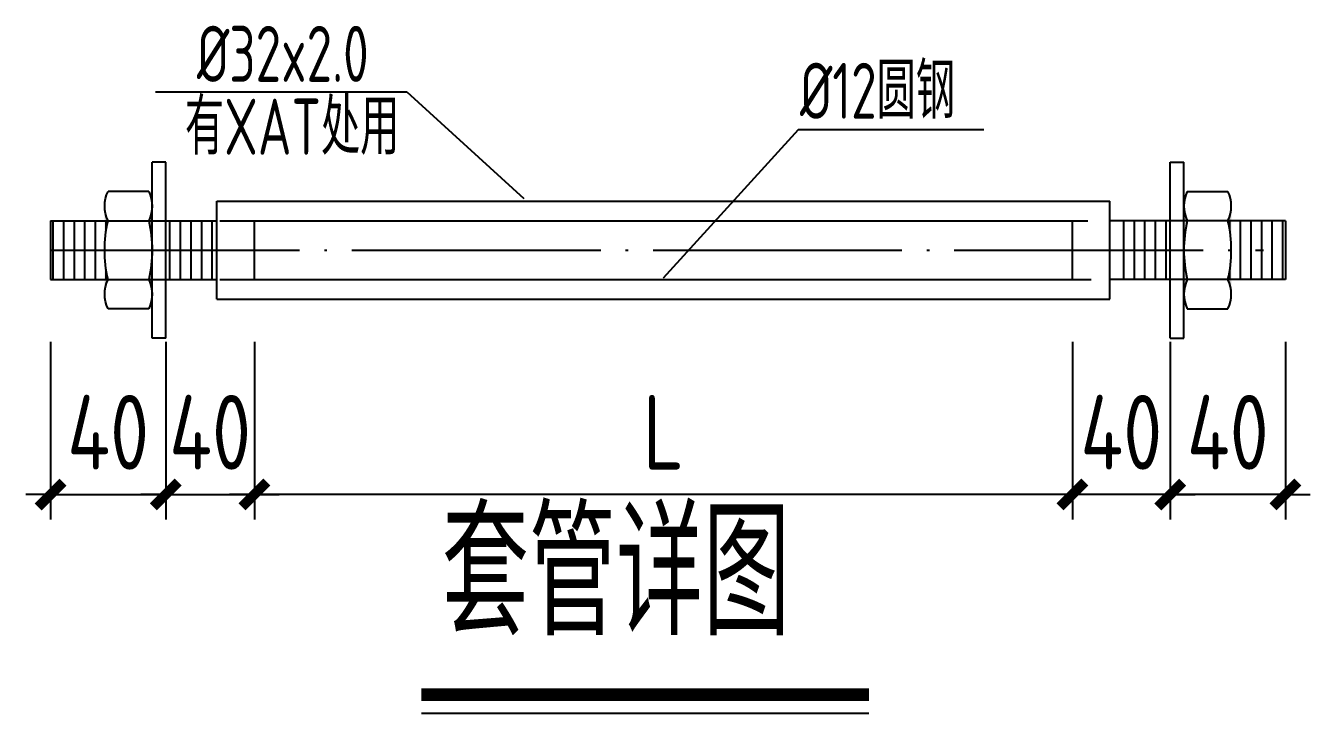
# Model space of a CAD drawing. Extents: x -33967 to 1773478, y -1022458 to -784650.
# Drawn here: x 1422686 to 1433007, y -1011860 to -1006335 of the extents above; entities that cross this region are included whole.
import ezdxf
from ezdxf.enums import TextEntityAlignment as Align

# ---------------------------------------------------------------- set-up
doc = ezdxf.new("R2010")
doc.units = 0
doc.header["$LTSCALE"] = 1000
doc.header["$MEASUREMENT"] = 0
doc.linetypes.add('DOTE', pattern=[2.4200000000000004, 2, -0.2, 0.02, -0.2])
for name, color, linetype in [('AXIS', 3, 'Continuous'), ('DOTE', 1, 'DOTE'), ('PZ', 202, 'Continuous'), ('TEXT', 7, 'Continuous'), ('THIN', 7, 'Continuous')]:
    doc.layers.add(name, color=color, linetype=linetype)
doc.styles.add('TSSD_Dimension', font='Tssdeng.shx', dxfattribs={"width": 0.8, "bigfont": 'hztxt.shx'})
doc.styles.add('TSSD_Label', font='tssdeng.shx', dxfattribs={"width": 0.7, "bigfont": 'hztxt.shx'})
doc.dimstyles.new('TSSD_20_200', dxfattribs={"dimtxt": 600, "dimasz": 200, "dimexe": 200, "dimexo": 500, "dimgap": 200, "dimtad": 1, "dimdec": 0, "dimlfac": 0.05, "dimzin": 0, "dimdsep": 46, "dimtxsty": 'TSSD_Dimension', "dimblk": 'ARCHTICK', "dimblk1": 'ARCHTICK', "dimblk2": 'ARCHTICK', "dimcen": 0, "dimdle": 200, "dimclrt": 7, "dimadec": 0, "dimazin": 0, "dimtfac": 1, "dimtdec": 0, "dimtix": 1, "dimtmove": 2, "dimatfit": 3, "dimfxl": 1, "dimtolj": 1, "dimtzin": 0, "dimarcsym": 0})

# ---------------------------------------------------------------- blocks, each defined once
blk = doc.blocks.new('_ArchTick')
at = {"color": 0, "linetype": 'ByBlock', "const_width": 0.4}
blk.add_lwpolyline([(-0.5, -0.5), (0.5, 0.5)], dxfattribs=at)
blk = doc.blocks.new('*D1887')
at = {"layer": 'AXIS', "color": 0, "linetype": 'ByBlock', "lineweight": -2, "transparency": 16777216}
for p, q in [((1431095.206049104, -1008874.367624906), (1431095.206049104, -1010301.972643351)), ((1431881.258516868, -1008874.367624906), (1431881.258516868, -1010301.972643351)), ((1431095.206049104, -1010101.972643351), (1430895.206049104, -1010101.972643351)), ((1431881.258516868, -1010101.972643351), (1431095.206049104, -1010101.972643351)), ((1431881.258516868, -1010101.972643351), (1432081.258516868, -1010101.972643351))]:
    blk.add_line(p, q, dxfattribs=at)
at = {"layer": 'Defpoints', "color": 0, "linetype": 'ByBlock', "transparency": 16777216}
for p in [(1431095.206049104, -1008374.367624906), (1431881.258516868, -1008374.367624906), (1431095.206049104, -1010101.972643351)]:
    blk.add_point(p, dxfattribs=at)
at = {"layer": 'AXIS', "color": 0, "linetype": 'ByBlock', "lineweight": -2, "transparency": 16777216, "xscale": 200, "yscale": 200, "zscale": 200}
blk.add_blockref('_ArchTick', (1431095.206049104, -1010101.972643351), dxfattribs=at)
at = {"layer": 'AXIS', "color": 0, "linetype": 'ByBlock', "lineweight": -2, "transparency": 16777216, "xscale": 200, "yscale": 200, "zscale": 200, "rotation": 180}
blk.add_blockref('_ArchTick', (1431881.258516868, -1010101.972643351), dxfattribs=at)
at = {"layer": 'AXIS', "color": 7, "linetype": 'ByBlock', "transparency": 16777216, "insert": (1431488.232282986, -1009601.972643351), "char_height": 600, "attachment_point": 5, "style": 'TSSD_Dimension'}
blk.add_mtext('\\A1;40', dxfattribs=at)
blk = doc.blocks.new('*D1888')
at = {"layer": 'AXIS', "color": 0, "linetype": 'ByBlock', "lineweight": -2, "transparency": 16777216}
for p, q in [((1431881.258516868, -1008874.367624906), (1431881.258516868, -1010301.972643351)), ((1432806.584123846, -1008874.367624906), (1432806.584123846, -1010301.972643351)), ((1431881.258516868, -1010101.972643351), (1431681.258516868, -1010101.972643351)), ((1432806.584123846, -1010101.972643351), (1431881.258516868, -1010101.972643351)), ((1432806.584123846, -1010101.972643351), (1433006.584123846, -1010101.972643351))]:
    blk.add_line(p, q, dxfattribs=at)
at = {"layer": 'Defpoints', "color": 0, "linetype": 'ByBlock', "transparency": 16777216}
for p in [(1431881.258516868, -1008374.367624906), (1432806.584123846, -1008374.367624906), (1431881.258516868, -1010101.972643351)]:
    blk.add_point(p, dxfattribs=at)
at = {"layer": 'AXIS', "color": 0, "linetype": 'ByBlock', "lineweight": -2, "transparency": 16777216, "xscale": 200, "yscale": 200, "zscale": 200}
blk.add_blockref('_ArchTick', (1431881.258516868, -1010101.972643351), dxfattribs=at)
at = {"layer": 'AXIS', "color": 0, "linetype": 'ByBlock', "lineweight": -2, "transparency": 16777216, "xscale": 200, "yscale": 200, "zscale": 200, "rotation": 180}
blk.add_blockref('_ArchTick', (1432806.584123846, -1010101.972643351), dxfattribs=at)
at = {"layer": 'AXIS', "color": 7, "linetype": 'ByBlock', "transparency": 16777216, "insert": (1432343.921320357, -1009601.972643351), "char_height": 600, "attachment_point": 5, "style": 'TSSD_Dimension'}
blk.add_mtext('\\A1;40', dxfattribs=at)
blk = doc.blocks.new('*D1889')
at = {"layer": 'AXIS', "color": 0, "linetype": 'ByBlock', "lineweight": -2, "transparency": 16777216}
for p, q in [((1423811.159109774, -1008874.367624906), (1423811.159109774, -1010301.972643351)), ((1424523.611292252, -1008874.367624906), (1424523.611292252, -1010301.972643351)), ((1423811.159109774, -1010101.972643351), (1423611.159109774, -1010101.972643351)), ((1423811.159109774, -1010101.972643351), (1424523.611292252, -1010101.972643351)), ((1424523.611292252, -1010101.972643351), (1424723.611292252, -1010101.972643351))]:
    blk.add_line(p, q, dxfattribs=at)
at = {"layer": 'Defpoints', "color": 0, "linetype": 'ByBlock', "transparency": 16777216}
for p in [(1423811.159109774, -1008374.367624906), (1424523.611292252, -1008374.367624906), (1424523.611292252, -1010101.972643351)]:
    blk.add_point(p, dxfattribs=at)
at = {"layer": 'AXIS', "color": 0, "linetype": 'ByBlock', "lineweight": -2, "transparency": 16777216, "xscale": 200, "yscale": 200, "zscale": 200}
blk.add_blockref('_ArchTick', (1423811.159109774, -1010101.972643351), dxfattribs=at)
at = {"layer": 'AXIS', "color": 0, "linetype": 'ByBlock', "lineweight": -2, "transparency": 16777216, "xscale": 200, "yscale": 200, "zscale": 200, "rotation": 180}
blk.add_blockref('_ArchTick', (1424523.611292252, -1010101.972643351), dxfattribs=at)
at = {"layer": 'AXIS', "color": 7, "linetype": 'ByBlock', "transparency": 16777216, "insert": (1424167.385201013, -1009601.972643351), "char_height": 600, "attachment_point": 5, "style": 'TSSD_Dimension'}
blk.add_mtext('\\A1;40', dxfattribs=at)
blk = doc.blocks.new('*D1890')
at = {"layer": 'AXIS', "color": 0, "linetype": 'ByBlock', "lineweight": -2, "transparency": 16777216}
for p, q in [((1422885.833502798, -1008874.367624906), (1422885.833502798, -1010301.972643351)), ((1423811.159109774, -1008874.367624906), (1423811.159109774, -1010301.972643351)), ((1422885.833502798, -1010101.972643351), (1422685.833502798, -1010101.972643351)), ((1422885.833502798, -1010101.972643351), (1423811.159109774, -1010101.972643351)), ((1423811.159109774, -1010101.972643351), (1424011.159109774, -1010101.972643351))]:
    blk.add_line(p, q, dxfattribs=at)
at = {"layer": 'Defpoints', "color": 0, "linetype": 'ByBlock', "transparency": 16777216}
for p in [(1422885.833502798, -1008374.367624906), (1423811.159109774, -1008374.367624906), (1423811.159109774, -1010101.972643351)]:
    blk.add_point(p, dxfattribs=at)
at = {"layer": 'AXIS', "color": 0, "linetype": 'ByBlock', "lineweight": -2, "transparency": 16777216, "xscale": 200, "yscale": 200, "zscale": 200}
blk.add_blockref('_ArchTick', (1422885.833502798, -1010101.972643351), dxfattribs=at)
at = {"layer": 'AXIS', "color": 0, "linetype": 'ByBlock', "lineweight": -2, "transparency": 16777216, "xscale": 200, "yscale": 200, "zscale": 200, "rotation": 180}
blk.add_blockref('_ArchTick', (1423811.159109774, -1010101.972643351), dxfattribs=at)
at = {"layer": 'AXIS', "color": 7, "linetype": 'ByBlock', "transparency": 16777216, "insert": (1423348.496306286, -1009601.972643351), "char_height": 600, "attachment_point": 5, "style": 'TSSD_Dimension'}
blk.add_mtext('\\A1;40', dxfattribs=at)
blk = doc.blocks.new('*D1891')
at = {"layer": 'AXIS', "color": 0, "linetype": 'ByBlock', "lineweight": -2, "transparency": 16777216}
for p, q in [((1424523.611292252, -1008874.367624906), (1424523.611292252, -1010301.972643351)), ((1431095.206049104, -1008874.367624906), (1431095.206049104, -1010301.972643351)), ((1431295.206049104, -1010101.972643351), (1424323.611292252, -1010101.972643351))]:
    blk.add_line(p, q, dxfattribs=at)
at = {"layer": 'Defpoints', "color": 0, "linetype": 'ByBlock', "transparency": 16777216}
for p in [(1424523.611292252, -1008374.367624906), (1431095.206049104, -1008374.367624906), (1424523.611292252, -1010101.972643351)]:
    blk.add_point(p, dxfattribs=at)
at = {"layer": 'AXIS', "color": 0, "linetype": 'ByBlock', "lineweight": -2, "transparency": 16777216, "xscale": 200, "yscale": 200, "zscale": 200, "rotation": 180}
blk.add_blockref('_ArchTick', (1424523.611292252, -1010101.972643351), dxfattribs=at)
at = {"layer": 'AXIS', "color": 0, "linetype": 'ByBlock', "lineweight": -2, "transparency": 16777216, "xscale": 200, "yscale": 200, "zscale": 200}
blk.add_blockref('_ArchTick', (1431095.206049104, -1010101.972643351), dxfattribs=at)
at = {"layer": 'AXIS', "color": 7, "linetype": 'ByBlock', "transparency": 16777216, "insert": (1427809.408670678, -1009601.972643351), "char_height": 600, "attachment_point": 5, "style": 'TSSD_Dimension'}
blk.add_mtext('\\A1;L', dxfattribs=at)

msp = doc.modelspace()

# ---------------------------------------------------------------- hatches: boundary and pattern name
at = {"layer": 'PZ'}
h = msp.add_hatch(color=256, dxfattribs=at)
edge = h.paths.add_edge_path()
edge.add_line((1423347.281743891, -1007902.406739809), (1423320.463412938, -1007902.406739807))
edge.add_line((1423320.463412938, -1007902.406739807), (1423320.463412938, -1008138.387182356))
edge.add_ellipse((1424372.094706496, -1008138.387182356), major_axis=(-743.6156189813943, 743.6156189813939), ratio=0.9999999999994007, start_angle=32.03271566743501, end_angle=44.999999999931276, ccw=False)
edge = h.paths.add_edge_path()
edge.add_ellipse((1423593.428110429, -1007784.416518535), major_axis=(-193.0151886202572, 193.0151886202569), ratio=0.9999999999994958, start_angle=45.00000000021049, end_angle=70.61072225411408, ccw=False)
edge.add_line((1423320.463412938, -1007784.416518537), (1423320.463412938, -1007902.406739809))
edge.add_line((1423320.463412938, -1007902.406739807), (1423347.28174389, -1007902.406739808))
h = msp.add_hatch(color=256, dxfattribs=at)
edge = h.paths.add_edge_path()
edge.add_line((1423674.216572304, -1007902.406739809), (1423701.034903256, -1007902.406739807))
edge.add_line((1423701.034903256, -1007902.406739807), (1423701.034903256, -1008138.387182356))
edge.add_ellipse((1422649.403609698, -1008138.387182354), major_axis=(743.6156189811317, 743.6156189811317), ratio=0.9999999999993961, start_angle=314.9999999998929, end_angle=327.9672843323893)
edge = h.paths.add_edge_path()
edge.add_ellipse((1423428.070205765, -1007784.416518537), major_axis=(193.0151886199887, 193.0151886199886), ratio=0.9999999999995267, start_angle=289.3892777462248, end_angle=315.0000000001287)
edge.add_line((1423701.034903256, -1007784.416518537), (1423701.034903255, -1007902.406739809))
edge.add_line((1423701.034903254, -1007902.406739807), (1423674.216572303, -1007902.406739808))
h = msp.add_hatch(color=256, dxfattribs=at)
edge = h.paths.add_edge_path()
edge.add_line((1432018.201054339, -1007902.406739809), (1431991.382723387, -1007902.406739807))
edge.add_line((1431991.382723387, -1007902.406739807), (1431991.382723387, -1008138.387182356))
edge.add_ellipse((1433043.014016944, -1008138.387182354), major_axis=(-743.6156189811317, 743.6156189811317), ratio=0.9999999999993961, start_angle=32.03271566761072, end_angle=45.00000000010709, ccw=False)
edge = h.paths.add_edge_path()
edge.add_ellipse((1432264.347420877, -1007784.416518537), major_axis=(-193.0151886199887, 193.0151886199886), ratio=0.9999999999995267, start_angle=44.99999999987131, end_angle=70.61072225377518, ccw=False)
edge.add_line((1431991.382723387, -1007784.416518537), (1431991.382723388, -1007902.406739809))
edge.add_line((1431991.382723387, -1007902.406739807), (1432018.201054337, -1007902.406739808))
h = msp.add_hatch(color=256, dxfattribs=at)
edge = h.paths.add_edge_path()
edge.add_line((1432345.13588275, -1007902.406739809), (1432371.954213703, -1007902.406739807))
edge.add_line((1432371.954213704, -1007902.406739807), (1432371.954213704, -1008138.387182356))
edge.add_ellipse((1431320.322920147, -1008138.387182356), major_axis=(743.6156189813943, 743.6156189813939), ratio=0.9999999999994007, start_angle=315.0000000000687, end_angle=327.967284332565)
edge = h.paths.add_edge_path()
edge.add_ellipse((1432098.989516213, -1007784.416518535), major_axis=(193.0151886202572, 193.0151886202569), ratio=0.9999999999994958, start_angle=289.3892777458859, end_angle=314.9999999997895)
edge.add_line((1432371.954213704, -1007784.416518537), (1432371.954213704, -1007902.406739809))
edge.add_line((1432371.954213704, -1007902.406739807), (1432345.135882752, -1007902.406739808))
h = msp.add_hatch(dxfattribs=at)
h.set_pattern_fill('ANSI31', color=256, scale=26.84933035171876, angle=45, style=0)
h.set_pattern_definition([(90, (5105048.853368309, 1724977.853330499), (-85.24662386670705, 1.430819748107769e-14), [])])
edge = h.paths.add_edge_path()
edge.add_ellipse((1424372.094706496, -1008138.387182362), major_axis=(743.6156189820141, 743.6156189820147), ratio=0.9999999999999585, start_angle=122.03271566750391, end_angle=135.0000000001691, ccw=False)
edge.add_line((1423347.28174389, -1007902.406739817), (1422885.833502798, -1007902.406739817))
edge.add_line((1422885.833502799, -1007902.406739817), (1422885.833502799, -1008138.387182365))
edge.add_line((1422885.833502799, -1008138.387182365), (1423320.463412938, -1008138.387182365))
edge = h.paths.add_edge_path()
edge.add_ellipse((1424372.094706496, -1008138.387182362), major_axis=(743.6156189820141, 743.6156189820147), ratio=0.9999999999999585, start_angle=135.0000000001691, end_angle=147.967284332494, ccw=False)
edge.add_line((1423320.463412938, -1008138.387182365), (1422885.833502798, -1008138.387182365))
edge.add_line((1422885.833502799, -1008138.387182365), (1422885.833502799, -1008374.367624906))
edge.add_line((1422885.833502799, -1008374.367624906), (1423347.28174389, -1008374.367624906))
h.paths.add_polyline_path([(1423968.479404805, -1007902.406739817), (1423811.159109774, -1007902.406739817), (1423811.159109775, -1008138.387182365), (1423968.479404805, -1008138.387182365)])
h.paths.add_polyline_path([(1423968.479404805, -1008138.387182365), (1423811.159109775, -1008138.387182365), (1423811.159109775, -1008374.367624906), (1423968.479404806, -1008374.367624904)])
h.paths.add_polyline_path([(1424229.489207425, -1007902.406739817), (1423968.479404804, -1007902.406739817), (1423968.479404805, -1008138.387182365), (1424229.489207426, -1008138.387182365)])
h.paths.add_polyline_path([(1424229.489207426, -1008138.387182365), (1423968.479404805, -1008138.387182365), (1423968.479404805, -1008374.367624906), (1424229.489207425, -1008374.367624906)])
h = msp.add_hatch(dxfattribs=at)
h.set_pattern_fill('ANSI31', color=256, scale=26.84933035171876, angle=45, style=0)
h.set_pattern_definition([(90, (-2249356.435741666, 1724977.853330499), (85.24662386670701, 1.430819748107769e-14), [])])
edge = h.paths.add_edge_path()
edge.add_ellipse((1431320.322920147, -1008138.387182362), major_axis=(-743.6156189820141, 743.6156189820147), ratio=0.9999999999999585, start_angle=224.9999999998309, end_angle=237.9672843324961)
edge.add_line((1432345.135882751, -1007902.406739817), (1432806.584123844, -1007902.406739817))
edge.add_line((1432806.584123844, -1007902.406739817), (1432806.584123844, -1008138.387182365))
edge.add_line((1432806.584123844, -1008138.387182365), (1432371.954213704, -1008138.387182365))
edge = h.paths.add_edge_path()
edge.add_ellipse((1431320.322920147, -1008138.387182362), major_axis=(-743.6156189820141, 743.6156189820147), ratio=0.9999999999999585, start_angle=212.032715667506, end_angle=224.9999999998309)
edge.add_line((1432371.954213702, -1008138.387182365), (1432806.584123843, -1008138.387182365))
edge.add_line((1432806.584123844, -1008138.387182365), (1432806.584123844, -1008374.367624906))
edge.add_line((1432806.584123844, -1008374.367624906), (1432345.135882753, -1008374.367624906))
h.paths.add_polyline_path([(1431723.938221836, -1007902.406739817), (1431881.258516868, -1007902.406739817), (1431881.258516866, -1008138.387182365), (1431723.938221836, -1008138.387182365)])
h.paths.add_polyline_path([(1431723.938221836, -1008138.387182365), (1431881.258516866, -1008138.387182365), (1431881.258516866, -1008374.367624906), (1431723.938221836, -1008374.367624904)])
h.paths.add_polyline_path([(1431462.928419217, -1007902.406739817), (1431723.938221839, -1007902.406739817), (1431723.938221836, -1008138.387182365), (1431462.928419217, -1008138.387182365)])
h.paths.add_polyline_path([(1431462.928419217, -1008138.387182365), (1431723.938221836, -1008138.387182365), (1431723.938221836, -1008374.367624906), (1431462.928419217, -1008374.367624906)])
h = msp.add_hatch(color=256, dxfattribs=at)
edge = h.paths.add_edge_path()
edge.add_line((1423347.281743891, -1008374.367624909), (1423320.463412938, -1008374.367624909))
edge.add_line((1423320.463412938, -1008374.36762491), (1423320.463412938, -1008138.387182361))
edge.add_ellipse((1424372.094706496, -1008138.38718236), major_axis=(743.6156189813943, 743.6156189813939), ratio=0.9999999999994007, start_angle=135.0000000000686, end_angle=147.967284332565)
edge = h.paths.add_edge_path()
edge.add_ellipse((1423593.428110429, -1008492.357846182), major_axis=(193.0151886202572, 193.0151886202569), ratio=0.9999999999994958, start_angle=109.3892777458859, end_angle=134.9999999997895)
edge.add_line((1423320.463412938, -1008492.357846181), (1423320.463412938, -1008374.367624909))
edge.add_line((1423320.463412938, -1008374.36762491), (1423347.28174389, -1008374.367624909))
h = msp.add_hatch(color=256, dxfattribs=at)
edge = h.paths.add_edge_path()
edge.add_line((1423674.216572304, -1008374.367624909), (1423701.034903256, -1008374.367624909))
edge.add_line((1423701.034903256, -1008374.36762491), (1423701.034903256, -1008138.387182361))
edge.add_ellipse((1422649.403609698, -1008138.387182363), major_axis=(-743.6156189811317, 743.6156189811317), ratio=0.9999999999993961, start_angle=212.0327156676107, end_angle=225.0000000001071, ccw=False)
edge = h.paths.add_edge_path()
edge.add_ellipse((1423428.070205765, -1008492.357846181), major_axis=(-193.0151886199887, 193.0151886199886), ratio=0.9999999999995267, start_angle=224.9999999998713, end_angle=250.6107222537753, ccw=False)
edge.add_line((1423701.034903256, -1008492.357846181), (1423701.034903255, -1008374.367624909))
edge.add_line((1423701.034903254, -1008374.36762491), (1423674.216572303, -1008374.367624909))
h = msp.add_hatch(color=256, dxfattribs=at)
edge = h.paths.add_edge_path()
edge.add_line((1432018.201054339, -1008374.367624909), (1431991.382723387, -1008374.367624909))
edge.add_line((1431991.382723387, -1008374.36762491), (1431991.382723387, -1008138.387182361))
edge.add_ellipse((1433043.014016944, -1008138.387182363), major_axis=(743.6156189811317, 743.6156189811317), ratio=0.9999999999993961, start_angle=134.9999999998929, end_angle=147.9672843323893)
edge = h.paths.add_edge_path()
edge.add_ellipse((1432264.347420877, -1008492.357846181), major_axis=(193.0151886199887, 193.0151886199886), ratio=0.9999999999995267, start_angle=109.3892777462247, end_angle=135.0000000001287)
edge.add_line((1431991.382723387, -1008492.357846181), (1431991.382723388, -1008374.367624909))
edge.add_line((1431991.382723387, -1008374.36762491), (1432018.201054337, -1008374.367624909))
h = msp.add_hatch(color=256, dxfattribs=at)
edge = h.paths.add_edge_path()
edge.add_line((1432345.13588275, -1008374.367624909), (1432371.954213703, -1008374.367624909))
edge.add_line((1432371.954213704, -1008374.36762491), (1432371.954213704, -1008138.387182361))
edge.add_ellipse((1431320.322920147, -1008138.38718236), major_axis=(-743.6156189813943, 743.6156189813939), ratio=0.9999999999994007, start_angle=212.032715667435, end_angle=224.9999999999314, ccw=False)
edge = h.paths.add_edge_path()
edge.add_ellipse((1432098.989516213, -1008492.357846182), major_axis=(-193.0151886202572, 193.0151886202569), ratio=0.9999999999994958, start_angle=225.0000000002105, end_angle=250.61072225411408, ccw=False)
edge.add_line((1432371.954213704, -1008492.357846181), (1432371.954213704, -1008374.367624909))
edge.add_line((1432371.954213704, -1008374.36762491), (1432345.135882752, -1008374.367624909))

# ---------------------------------------------------------------- linework, layer by layer
at = {"color": 3, "const_width": 99.99999989999995}
msp.add_lwpolyline([(1425865.08347642, -1011710.031633171), (1429459.886626027, -1011710.031633171)], dxfattribs=at)
at = {"color": 3}
msp.add_lwpolyline([(1425865.08347642, -1011860.031633171), (1429459.886626027, -1011860.031633171)], dxfattribs=at)
at = {"layer": 'AXIS', "linetype": 'ByBlock'}
for p, q in [((1423729.186227016, -1006865.745106214), (1425747.156674278, -1006865.745106214)), ((1425747.156674278, -1006865.745106214), (1426689.108626748, -1007722.52084027)), ((1428891.223573318, -1007170.925399499), (1427807.69938102, -1008364.30303366)), ((1430383.188196238, -1007170.925399499), (1428891.223573318, -1007170.925399499))]:
    msp.add_line(p, q, dxfattribs=at)
at = {"layer": 'DOTE'}
msp.add_line((1422885.833502798, -1008138.387182365), (1432629.508809736, -1008138.387182361), dxfattribs=at)
at = {"layer": 'PZ'}
for p, q in [((1423811.159109774, -1007430.445854726), (1423701.034903255, -1007430.445854726)), ((1423701.034903255, -1008846.328509998), (1423701.034903255, -1007430.445854726)), ((1423811.159109777, -1008846.328509998), (1423811.159109774, -1007430.445854726)), ((1431881.258516867, -1007430.445854726), (1431991.382723388, -1007430.445854726)), ((1431881.258516866, -1008846.328509998), (1431881.258516867, -1007430.445854726)), ((1431991.382723388, -1008846.328509998), (1431991.382723388, -1007430.445854726)), ((1423674.216567834, -1007666.426297269), (1423347.281743891, -1007666.426297269)), ((1432018.201058808, -1007666.426297269), (1432345.135882751, -1007666.426297269)), ((1424221.962645421, -1008531.687919938), (1424221.962645419, -1007745.086444787)), ((1424221.962645419, -1007745.086444787), (1431396.854695934, -1007745.086444787)), ((1431396.854695933, -1008531.687919938), (1431396.854695934, -1007745.086444787)), ((1422885.833502798, -1007902.406739818), (1422885.833502798, -1008374.367624907)), ((1422885.833502799, -1007902.406739817), (1424221.962645419, -1007902.406739817)), ((1424246.637590798, -1007902.406739817), (1431219.779381827, -1007902.406739817)), ((1424523.611292252, -1008374.367624907), (1424523.611292252, -1007902.406739817)), ((1431095.206049103, -1008374.367624907), (1431095.206049103, -1007902.406739817)), ((1432806.584123844, -1007902.406739817), (1431396.854695934, -1007902.406739817)), ((1432806.584123844, -1007902.406739818), (1432806.584123844, -1008374.367624907)), ((1422885.833502799, -1008374.367624908), (1424221.962645421, -1008374.367624908)), ((1424246.637590798, -1008374.367624907), (1431245.05363012, -1008374.367624907)), ((1432806.584123844, -1008374.367624908), (1431396.854695933, -1008374.367624908)), ((1424221.962645421, -1008531.687919938), (1431396.854695933, -1008531.687919936)), ((1423674.216572303, -1008610.348067453), (1423347.281743891, -1008610.348067453)), ((1432018.20105434, -1008610.348067453), (1432345.135882751, -1008610.348067453)), ((1423811.159109777, -1008846.328509998), (1423701.034903255, -1008846.328509998)), ((1431881.258516866, -1008846.328509998), (1431991.382723388, -1008846.328509998))]:
    msp.add_line(p, q, dxfattribs=at)
at = {"layer": 'PZ', "extrusion": (0, 0, -1)}
for centre, major_axis, ratio, start_param, end_param in [((1423593.428110429, -1007784.416518537), (-193.0151886199439, 193.0151886199439), 1, 5.050795716637619, 5.944778570926657), ((1423428.070205764, -1007784.416518537), (193.0151886199864, 193.0151886199864), 0.9999999999998569, 0.3384067291965736, 1.232389590542013), ((1424372.094706496, -1008138.387182362), (-0.01139683218864878, 1051.631293498888), 0.9999999999962338, 4.486078011030148, 4.938721624317115), ((1422649.403609698, -1008138.387182362), (-0.01139683218864878, 1051.631293498888), 0.9999999999962338, 1.344485357440356, 1.797128970727321), ((1423593.428110429, -1008492.357846181), (193.0151886199369, 193.0151886199369), 0.9999999999999332, 3.479999389842742, 4.373982244131674), ((1423428.070205764, -1008492.357846181), (193.0151886199369, 193.0151886199369), 0.9999999999999332, 0.3384067362529493, 1.232389590541881)]:
    msp.add_ellipse(centre, major_axis=major_axis, ratio=ratio, start_param=start_param, end_param=end_param, dxfattribs=at)
at = {"layer": 'PZ'}
for centre, major_axis, ratio, start_param, end_param in [((1432264.347420878, -1007784.416518537), (-193.0151886199864, 193.0151886199864), 0.9999999999998569, 0.3384067291965736, 1.232389590542013), ((1432098.989516213, -1007784.416518537), (193.0151886199439, 193.0151886199439), 1, 5.050795716637619, 5.944778570926657), ((1433043.014016944, -1008138.387182362), (0.01139683218864878, 1051.631293498888), 0.9999999999962338, 1.344485357440356, 1.797128970727321), ((1431320.322920147, -1008138.387182362), (0.01139683218864878, 1051.631293498888), 0.9999999999962338, 4.486078011030148, 4.938721624317115), ((1432264.347420878, -1008492.357846181), (-193.015188619937, 193.015188619937), 0.9999999999999332, 0.3384067362529493, 1.232389590541881), ((1432098.989516213, -1008492.357846181), (-193.015188619937, 193.015188619937), 0.9999999999999332, 3.479999389842742, 4.373982244131674)]:
    msp.add_ellipse(centre, major_axis=major_axis, ratio=ratio, start_param=start_param, end_param=end_param, dxfattribs=at)

# ---------------------------------------------------------------- texts
at = {"layer": 'TEXT', "style": 'TSSD_Label', "width": 0.7}
msp.add_text('套管详图', height=1000, dxfattribs=at).set_placement((1426028.784263822, -1011533.102499313), align=Align.BOTTOM_LEFT)
at = {"layer": 'THIN', "style": 'TSSD_Dimension', "width": 0.7}
for s, p in [('%%C32x2.0', (1424061.238047432, -1006786.68647045)), ('%%C12圆钢', (1428906.630648603, -1007083.527900284)), ('有XAT处用', (1423965.002701147, -1007371.681930768))]:
    msp.add_text(s, height=450.0000000000001, dxfattribs=at).set_placement(p)

# ---------------------------------------------------------------- dimensions: what is measured, and where the dimension line sits
at = {"layer": 'AXIS', "linetype": 'ByBlock'}
for base, p1, p2, text, picture, middle in [((1423811.159109774, -1010101.972643351), (1422885.833502798, -1008374.367624906), (1423811.159109774, -1008374.367624906), '40', '*D1890', (1423348.496306286, -1009601.972643351)), ((1424523.611292252, -1010101.972643351), (1423811.159109774, -1008374.367624906), (1424523.611292252, -1008374.367624906), '40', '*D1889', (1424167.385201013, -1009601.972643351)), ((1424523.611292252, -1010101.972643351), (1431095.206049104, -1008374.367624906), (1424523.611292252, -1008374.367624906), 'L', '*D1891', (1427809.408670678, -1009601.972643351))]:
    dim = msp.add_linear_dim(base=base, p1=p1, p2=p2, text=text, dimstyle='TSSD_20_200', dxfattribs=at)
    dim.commit()
    dim.dimension.update_dxf_attribs({"geometry": picture, "text_midpoint": middle})
for base, p1, p2, picture, middle in [((1431095.206049104, -1010101.972643351), (1431881.258516868, -1008374.367624906), (1431095.206049104, -1008374.367624906), '*D1887', (1431488.232282986, -1009601.972643351)), ((1431881.258516868, -1010101.972643351), (1432806.584123846, -1008374.367624906), (1431881.258516868, -1008374.367624906), '*D1888', (1432343.921320357, -1009601.972643351))]:
    dim = msp.add_linear_dim(base=base, p1=p1, p2=p2, angle=180, text='40', dimstyle='TSSD_20_200', dxfattribs=at)
    dim.commit()
    dim.dimension.update_dxf_attribs({"geometry": picture, "text_midpoint": middle})

doc.saveas('drawing.dxf')
